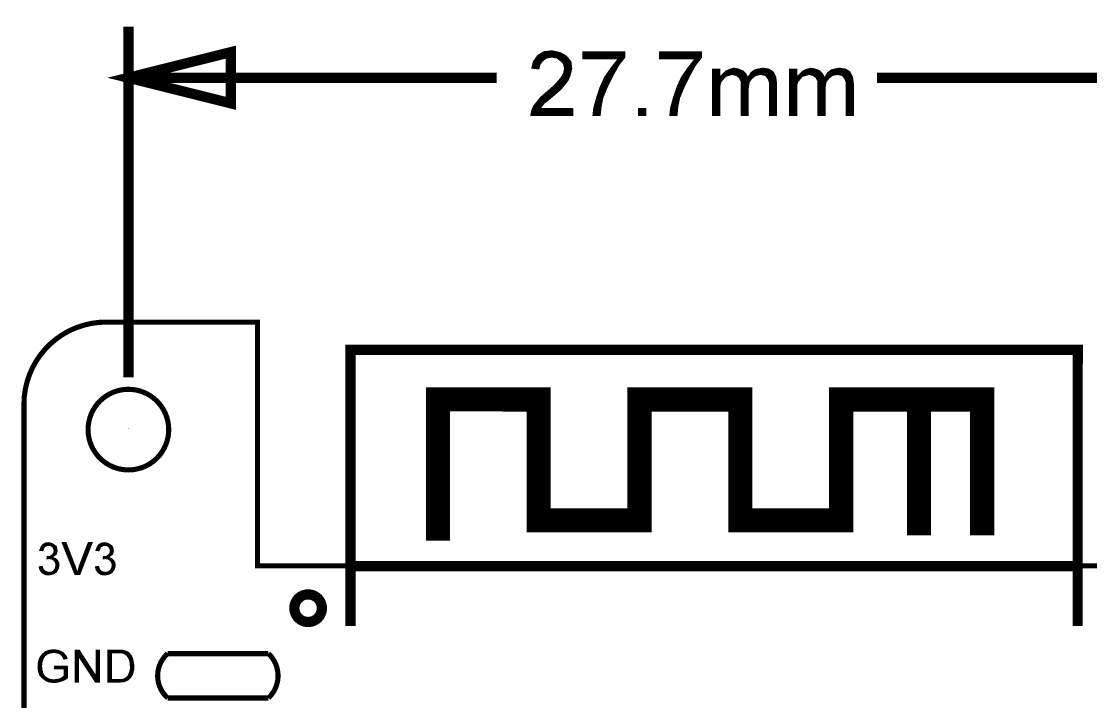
# Model space of a CAD drawing. Extents: x 1.22 to 3.09, y 1.23 to 6.
# Drawn here: x 1.356 to 2.4, y 5.336 to 6 of the extents above; entities that cross this region are included whole.
import ezdxf

# ---------------------------------------------------------------- set-up
doc = ezdxf.new("R2010")
doc.units = 0
doc.layers.add('SST001126_PHO', color=11, linetype='CONTINUOUS')

msp = doc.modelspace()

# ---------------------------------------------------------------- linework, layer by layer
at = {"layer": 'SST001126_PHO'}
for points, const_width in [([(1.46063, 5.65236), (1.46063, 5.99488)], 0.01), ([(1.46063, 5.94488), (1.56063, 5.96988), (1.56063, 5.91988), (1.46063, 5.94488)], 0.01), ([(1.87579, 5.92741), (1.8829, 5.93363), (1.88733, 5.93894), (1.88996, 5.94245), (1.89171, 5.94682), (1.89347, 5.95384), (1.8926, 5.96075), (1.88829, 5.96592), (1.88218, 5.96941), (1.8743, 5.97116), (1.86645, 5.97029), (1.86039, 5.96682), (1.85604, 5.96074), (1.85442, 5.95424), (1.86143, 5.95347), (1.86223, 5.95748), (1.86232, 5.95768), (1.865, 5.96125), (1.8651, 5.96135), (1.86867, 5.96403), (1.86889, 5.96413), (1.87425, 5.96502), (1.87443, 5.96502), (1.87889, 5.96412), (1.8791, 5.96403), (1.88267, 5.96135), (1.88272, 5.96131), (1.8854, 5.95863), (1.88554, 5.95837), (1.88643, 5.95391), (1.88644, 5.95381), (1.88643, 5.95371), (1.88554, 5.94925), (1.88547, 5.94909), (1.8828, 5.94462), (1.88275, 5.94456), (1.87739, 5.93831), (1.87734, 5.93826), (1.86931, 5.93112), (1.8693, 5.93111), (1.86308, 5.92578), (1.85602, 5.91695), (1.85428, 5.9126), (1.85349, 5.90788), (1.89437, 5.90788), (1.89437, 5.91492)], 0.001), ([(1.857, 5.95396), (1.857, 5.96208)], 0.001), ([(1.858, 5.95385), (1.858, 5.96348)], 0.001), ([(1.859, 5.95374), (1.859, 5.96488)], 0.001), ([(1.86, 5.95362), (1.86, 5.96628)], 0.001), ([(1.861, 5.95351), (1.861, 5.96717)], 0.001), ([(1.862, 5.95631), (1.862, 5.96774)], 0.001), ([(1.863, 5.95858), (1.863, 5.96832)], 0.001), ([(1.864, 5.95992), (1.864, 5.96889)], 0.001), ([(1.865, 5.96125), (1.865, 5.96946)], 0.001), ([(1.866, 5.96203), (1.866, 5.97003)], 0.001), ([(1.867, 5.96278), (1.867, 5.97035)], 0.001), ([(1.868, 5.96353), (1.868, 5.97046)], 0.001), ([(1.869, 5.96414), (1.869, 5.97057)], 0.001), ([(1.87, 5.96431), (1.87, 5.97068)], 0.001), ([(1.871, 5.96448), (1.871, 5.97079)], 0.001), ([(1.872, 5.96464), (1.872, 5.97091)], 0.001), ([(1.873, 5.96481), (1.873, 5.97102)], 0.001), ([(1.874, 5.96498), (1.874, 5.97113)], 0.001), ([(1.875, 5.9649), (1.875, 5.97101)], 0.001), ([(1.876, 5.9647), (1.876, 5.97078)], 0.001), ([(1.877, 5.9645), (1.877, 5.97056)], 0.001), ([(1.878, 5.9643), (1.878, 5.97034)], 0.001), ([(1.879, 5.96409), (1.879, 5.97012)], 0.001), ([(1.88, 5.96335), (1.88, 5.9699)], 0.001), ([(1.881, 5.9626), (1.881, 5.96967)], 0.001), ([(1.882, 5.96185), (1.882, 5.96945)], 0.001), ([(1.883, 5.96103), (1.883, 5.96894)], 0.001), ([(1.884, 5.96003), (1.884, 5.96837)], 0.001), ([(1.885, 5.95903), (1.885, 5.9678)], 0.001), ([(1.886, 5.95605), (1.886, 5.96723)], 0.001), ([(1.887, 5.93854), (1.887, 5.96666)], 0.001), ([(1.888, 5.93983), (1.888, 5.96609)], 0.001), ([(1.889, 5.94117), (1.889, 5.96507)], 0.001), ([(1.89, 5.94254), (1.89, 5.96387)], 0.001), ([(1.891, 5.94504), (1.891, 5.96267)], 0.001), ([(1.892, 5.94798), (1.892, 5.96147)], 0.001), ([(1.94526, 5.97027), (1.9043, 5.97027), (1.9043, 5.96324), (1.93772, 5.96324), (1.93822, 5.96274), (1.93812, 5.96243), (1.93188, 5.95441), (1.92566, 5.94553), (1.92123, 5.93577), (1.91767, 5.92509), (1.915, 5.91532), (1.91418, 5.90788), (1.9212, 5.90788), (1.92205, 5.91636), (1.92205, 5.91641), (1.92384, 5.92534), (1.92387, 5.92543), (1.92833, 5.93615), (1.92835, 5.93618), (1.93371, 5.94689), (1.93371, 5.94691), (1.93907, 5.95673), (1.93911, 5.9568), (1.94526, 5.9647), (1.94526, 5.97027)], 0.001), ([(1.905, 5.96324), (1.905, 5.97027)], 0.001), ([(1.906, 5.96324), (1.906, 5.97027)], 0.001), ([(1.907, 5.96324), (1.907, 5.97027)], 0.001), ([(1.908, 5.96324), (1.908, 5.97027)], 0.001), ([(1.909, 5.96324), (1.909, 5.97027)], 0.001), ([(1.91, 5.96324), (1.91, 5.97027)], 0.001), ([(1.911, 5.96324), (1.911, 5.97027)], 0.001), ([(1.912, 5.96324), (1.912, 5.97027)], 0.001), ([(1.913, 5.96324), (1.913, 5.97027)], 0.001), ([(1.914, 5.96324), (1.914, 5.97027)], 0.001), ([(1.915, 5.96324), (1.915, 5.97027)], 0.001), ([(1.916, 5.96324), (1.916, 5.97027)], 0.001), ([(1.917, 5.96324), (1.917, 5.97027)], 0.001), ([(1.918, 5.96324), (1.918, 5.97027)], 0.001), ([(1.919, 5.96324), (1.919, 5.97027)], 0.001), ([(1.92, 5.96324), (1.92, 5.97027)], 0.001), ([(1.921, 5.96324), (1.921, 5.97027)], 0.001), ([(1.922, 5.96324), (1.922, 5.97027)], 0.001), ([(1.923, 5.96324), (1.923, 5.97027)], 0.001), ([(1.924, 5.96324), (1.924, 5.97027)], 0.001), ([(1.925, 5.96324), (1.925, 5.97027)], 0.001), ([(1.926, 5.96324), (1.926, 5.97027)], 0.001), ([(1.927, 5.96324), (1.927, 5.97027)], 0.001), ([(1.928, 5.96324), (1.928, 5.97027)], 0.001), ([(1.929, 5.96324), (1.929, 5.97027)], 0.001), ([(1.93, 5.96324), (1.93, 5.97027)], 0.001), ([(1.931, 5.96324), (1.931, 5.97027)], 0.001), ([(1.932, 5.96324), (1.932, 5.97027)], 0.001), ([(1.933, 5.96324), (1.933, 5.97027)], 0.001), ([(1.934, 5.96324), (1.934, 5.97027)], 0.001), ([(1.935, 5.96324), (1.935, 5.97027)], 0.001), ([(1.936, 5.96324), (1.936, 5.97027)], 0.001), ([(1.937, 5.96324), (1.937, 5.97027)], 0.001), ([(1.938, 5.96316), (1.938, 5.97027)], 0.001), ([(1.938, 5.95477), (1.938, 5.96228)], 0.001), ([(1.939, 5.9566), (1.939, 5.97027)], 0.001), ([(1.94, 5.95793), (1.94, 5.97027)], 0.001), ([(1.941, 5.95922), (1.941, 5.97027)], 0.001), ([(1.942, 5.96051), (1.942, 5.97027)], 0.001), ([(1.943, 5.96179), (1.943, 5.97027)], 0.001), ([(1.944, 5.96308), (1.944, 5.97027)], 0.001), ([(1.945, 5.96436), (1.945, 5.97027)], 0.001), ([(2.02026, 5.97027), (1.9793, 5.97027), (1.9793, 5.96324), (2.01272, 5.96324), (2.01322, 5.96274), (2.01312, 5.96243), (2.00688, 5.95441), (2.00066, 5.94553), (1.99623, 5.93577), (1.99267, 5.92509), (1.99, 5.91532), (1.98918, 5.90788), (1.9962, 5.90788), (1.99705, 5.91636), (1.99705, 5.91641), (1.99884, 5.92534), (1.99887, 5.92543), (2.00333, 5.93615), (2.00335, 5.93618), (2.00871, 5.94689), (2.00871, 5.94691), (2.01407, 5.95673), (2.01411, 5.9568), (2.02026, 5.9647), (2.02026, 5.97027)], 0.001), ([(1.98, 5.96324), (1.98, 5.97027)], 0.001), ([(1.981, 5.96324), (1.981, 5.97027)], 0.001), ([(1.982, 5.96324), (1.982, 5.97027)], 0.001), ([(1.983, 5.96324), (1.983, 5.97027)], 0.001), ([(1.984, 5.96324), (1.984, 5.97027)], 0.001), ([(1.985, 5.96324), (1.985, 5.97027)], 0.001), ([(1.986, 5.96324), (1.986, 5.97027)], 0.001), ([(1.987, 5.96324), (1.987, 5.97027)], 0.001), ([(1.988, 5.96324), (1.988, 5.97027)], 0.001), ([(1.989, 5.96324), (1.989, 5.97027)], 0.001), ([(1.99, 5.96324), (1.99, 5.97027)], 0.001), ([(1.991, 5.96324), (1.991, 5.97027)], 0.001), ([(1.992, 5.96324), (1.992, 5.97027)], 0.001), ([(1.993, 5.96324), (1.993, 5.97027)], 0.001), ([(1.994, 5.96324), (1.994, 5.97027)], 0.001), ([(1.995, 5.96324), (1.995, 5.97027)], 0.001), ([(1.996, 5.96324), (1.996, 5.97027)], 0.001), ([(1.997, 5.96324), (1.997, 5.97027)], 0.001), ([(1.998, 5.96324), (1.998, 5.97027)], 0.001), ([(1.999, 5.96324), (1.999, 5.97027)], 0.001), ([(2, 5.96324), (2, 5.97027)], 0.001), ([(2.001, 5.96324), (2.001, 5.97027)], 0.001), ([(2.002, 5.96324), (2.002, 5.97027)], 0.001), ([(2.003, 5.96324), (2.003, 5.97027)], 0.001), ([(2.004, 5.96324), (2.004, 5.97027)], 0.001), ([(2.005, 5.96324), (2.005, 5.97027)], 0.001), ([(2.006, 5.96324), (2.006, 5.97027)], 0.001), ([(2.007, 5.96324), (2.007, 5.97027)], 0.001), ([(2.008, 5.96324), (2.008, 5.97027)], 0.001), ([(2.009, 5.96324), (2.009, 5.97027)], 0.001), ([(2.01, 5.96324), (2.01, 5.97027)], 0.001), ([(2.011, 5.96324), (2.011, 5.97027)], 0.001), ([(2.012, 5.96324), (2.012, 5.97027)], 0.001), ([(2.013, 5.96316), (2.013, 5.97027)], 0.001), ([(2.013, 5.95477), (2.013, 5.96228)], 0.001), ([(2.014, 5.9566), (2.014, 5.97027)], 0.001), ([(2.015, 5.95793), (2.015, 5.97027)], 0.001), ([(2.016, 5.95922), (2.016, 5.97027)], 0.001), ([(2.017, 5.96051), (2.017, 5.97027)], 0.001), ([(2.018, 5.96179), (2.018, 5.97027)], 0.001), ([(2.019, 5.96308), (2.019, 5.97027)], 0.001), ([(2.02, 5.96436), (2.02, 5.97027)], 0.001), ([(1.855, 5.95418), (1.855, 5.95657)], 0.001), ([(1.856, 5.95407), (1.856, 5.96057)], 0.001), ([(1.886, 5.93734), (1.886, 5.95157)], 0.001), ([(1.893, 5.95198), (1.893, 5.95757)], 0.001), ([(1.93, 5.93948), (1.93, 5.95173)], 0.001), ([(1.931, 5.94148), (1.931, 5.95315)], 0.001), ([(1.932, 5.94348), (1.932, 5.95457)], 0.001), ([(1.933, 5.94548), (1.933, 5.95585)], 0.001), ([(1.934, 5.94743), (1.934, 5.95714)], 0.001), ([(1.935, 5.94927), (1.935, 5.95842)], 0.001), ([(1.936, 5.9511), (1.936, 5.95971)], 0.001), ([(1.937, 5.95293), (1.937, 5.96099)], 0.001), ([(2.005, 5.93948), (2.005, 5.95173)], 0.001), ([(2.006, 5.94148), (2.006, 5.95315)], 0.001), ([(2.007, 5.94348), (2.007, 5.95457)], 0.001), ([(2.008, 5.94548), (2.008, 5.95585)], 0.001), ([(2.009, 5.94743), (2.009, 5.95714)], 0.001), ([(2.01, 5.94927), (2.01, 5.95842)], 0.001), ([(2.011, 5.9511), (2.011, 5.95971)], 0.001), ([(2.012, 5.95293), (2.012, 5.96099)], 0.001), ([(2.09347, 5.93949), (2.0926, 5.94562), (2.09002, 5.95078), (2.08577, 5.95333), (2.0797, 5.9542), (2.07533, 5.95332), (2.07187, 5.95246), (2.06846, 5.9499), (2.06583, 5.94552), (2.06496, 5.94555), (2.06321, 5.94905), (2.06066, 5.9516), (2.05633, 5.95333), (2.05202, 5.95419), (2.04859, 5.95333), (2.04425, 5.9516), (2.03897, 5.94631), (2.03812, 5.94667), (2.03812, 5.95331), (2.03108, 5.95331), (2.03108, 5.90788), (2.03812, 5.90788), (2.03812, 5.93685), (2.03813, 5.93697), (2.03902, 5.94054), (2.03913, 5.94074), (2.04359, 5.94609), (2.04384, 5.94626), (2.05009, 5.94804), (2.05034, 5.94805), (2.05392, 5.94715), (2.05407, 5.94708), (2.05675, 5.9453), (2.05692, 5.94511), (2.05871, 5.94153), (2.05876, 5.94131), (2.05876, 5.90788), (2.0658, 5.90788), (2.0658, 5.93417), (2.0658, 5.93424), (2.06669, 5.94049), (2.06679, 5.94072), (2.06947, 5.94429), (2.06957, 5.94439), (2.07314, 5.94707), (2.07334, 5.94716), (2.0778, 5.94805), (2.078, 5.94805), (2.08246, 5.94716), (2.08277, 5.94697), (2.08545, 5.9434), (2.08552, 5.94325), (2.08641, 5.94058), (2.08644, 5.94042), (2.08644, 5.90788), (2.09347, 5.90788), (2.09347, 5.93949)], 0.001), ([(2.032, 5.90788), (2.032, 5.95331)], 0.001), ([(2.033, 5.90788), (2.033, 5.95331)], 0.001), ([(2.034, 5.90788), (2.034, 5.95331)], 0.001), ([(2.035, 5.90788), (2.035, 5.95331)], 0.001), ([(2.036, 5.90788), (2.036, 5.95331)], 0.001), ([(2.037, 5.90788), (2.037, 5.95331)], 0.001), ([(2.038, 5.90788), (2.038, 5.95331)], 0.001), ([(2.044, 5.9463), (2.044, 5.95134)], 0.001), ([(2.045, 5.94659), (2.045, 5.9519)], 0.001), ([(2.046, 5.94687), (2.046, 5.9523)], 0.001), ([(2.047, 5.94716), (2.047, 5.9527)], 0.001), ([(2.048, 5.94745), (2.048, 5.9531)], 0.001), ([(2.049, 5.94773), (2.049, 5.95344)], 0.001), ([(2.05, 5.94802), (2.05, 5.95369)], 0.001), ([(2.051, 5.94788), (2.051, 5.95394)], 0.001), ([(2.052, 5.94763), (2.052, 5.95419)], 0.001), ([(2.053, 5.94738), (2.053, 5.954)], 0.001), ([(2.054, 5.94712), (2.054, 5.9538)], 0.001), ([(2.055, 5.94647), (2.055, 5.9536)], 0.001), ([(2.056, 5.9458), (2.056, 5.9534)], 0.001), ([(2.057, 5.94495), (2.057, 5.95306)], 0.001), ([(2.058, 5.94295), (2.058, 5.95266)], 0.001), ([(2.059, 5.90788), (2.059, 5.95226)], 0.001), ([(2.06, 5.90788), (2.06, 5.95186)], 0.001), ([(2.061, 5.90788), (2.061, 5.95126)], 0.001), ([(2.07, 5.94471), (2.07, 5.95105)], 0.001), ([(2.071, 5.94546), (2.071, 5.9518)], 0.001), ([(2.072, 5.94621), (2.072, 5.95249)], 0.001), ([(2.073, 5.94696), (2.073, 5.95274)], 0.001), ([(2.074, 5.94729), (2.074, 5.95299)], 0.001), ([(2.075, 5.94749), (2.075, 5.95324)], 0.001), ([(2.076, 5.94769), (2.076, 5.95346)], 0.001), ([(2.077, 5.94789), (2.077, 5.95366)], 0.001), ([(2.078, 5.94805), (2.078, 5.95386)], 0.001), ([(2.079, 5.94785), (2.079, 5.95406)], 0.001), ([(2.08, 5.94765), (2.08, 5.95415)], 0.001), ([(2.081, 5.94745), (2.081, 5.95401)], 0.001), ([(2.082, 5.94725), (2.082, 5.95387)], 0.001), ([(2.083, 5.94666), (2.083, 5.95373)], 0.001), ([(2.084, 5.94532), (2.084, 5.95358)], 0.001), ([(2.085, 5.94399), (2.085, 5.95344)], 0.001), ([(2.086, 5.94181), (2.086, 5.95319)], 0.001), ([(2.087, 5.90788), (2.087, 5.95259)], 0.001), ([(2.088, 5.90788), (2.088, 5.95199)], 0.001), ([(2.089, 5.90788), (2.089, 5.95139)], 0.001), ([(2.16847, 5.93949), (2.1676, 5.94562), (2.16502, 5.95078), (2.16077, 5.95333), (2.1547, 5.9542), (2.15033, 5.95332), (2.14687, 5.95246), (2.14346, 5.9499), (2.14083, 5.94552), (2.13996, 5.94555), (2.13821, 5.94905), (2.13566, 5.9516), (2.13133, 5.95333), (2.12702, 5.95419), (2.12359, 5.95333), (2.11925, 5.9516), (2.11397, 5.94631), (2.11312, 5.94667), (2.11312, 5.95331), (2.10608, 5.95331), (2.10608, 5.90788), (2.11312, 5.90788), (2.11312, 5.93685), (2.11313, 5.93697), (2.11402, 5.94054), (2.11413, 5.94074), (2.11859, 5.94609), (2.11884, 5.94626), (2.12509, 5.94804), (2.12534, 5.94805), (2.12892, 5.94715), (2.12907, 5.94708), (2.13175, 5.9453), (2.13192, 5.94511), (2.13371, 5.94153), (2.13376, 5.94131), (2.13376, 5.90788), (2.1408, 5.90788), (2.1408, 5.93417), (2.1408, 5.93424), (2.14169, 5.94049), (2.14179, 5.94072), (2.14447, 5.94429), (2.14457, 5.94439), (2.14814, 5.94707), (2.14834, 5.94716), (2.1528, 5.94805), (2.153, 5.94805), (2.15746, 5.94716), (2.15777, 5.94697), (2.16045, 5.9434), (2.16052, 5.94325), (2.16141, 5.94058), (2.16144, 5.94042), (2.16144, 5.90788), (2.16847, 5.90788), (2.16847, 5.93949)], 0.001), ([(2.107, 5.90788), (2.107, 5.95331)], 0.001), ([(2.108, 5.90788), (2.108, 5.95331)], 0.001), ([(2.109, 5.90788), (2.109, 5.95331)], 0.001), ([(2.11, 5.90788), (2.11, 5.95331)], 0.001), ([(2.111, 5.90788), (2.111, 5.95331)], 0.001), ([(2.112, 5.90788), (2.112, 5.95331)], 0.001), ([(2.113, 5.90788), (2.113, 5.95331)], 0.001), ([(2.119, 5.9463), (2.119, 5.95134)], 0.001), ([(2.12, 5.94659), (2.12, 5.9519)], 0.001), ([(2.121, 5.94687), (2.121, 5.9523)], 0.001), ([(2.122, 5.94716), (2.122, 5.9527)], 0.001), ([(2.123, 5.94745), (2.123, 5.9531)], 0.001), ([(2.124, 5.94773), (2.124, 5.95344)], 0.001), ([(2.125, 5.94802), (2.125, 5.95369)], 0.001), ([(2.126, 5.94788), (2.126, 5.95394)], 0.001), ([(2.127, 5.94763), (2.127, 5.95419)], 0.001), ([(2.128, 5.94738), (2.128, 5.954)], 0.001), ([(2.129, 5.94712), (2.129, 5.9538)], 0.001), ([(2.13, 5.94647), (2.13, 5.9536)], 0.001), ([(2.131, 5.9458), (2.131, 5.9534)], 0.001), ([(2.132, 5.94495), (2.132, 5.95306)], 0.001), ([(2.133, 5.94295), (2.133, 5.95266)], 0.001), ([(2.134, 5.90788), (2.134, 5.95226)], 0.001), ([(2.135, 5.90788), (2.135, 5.95186)], 0.001), ([(2.136, 5.90788), (2.136, 5.95126)], 0.001), ([(2.145, 5.94471), (2.145, 5.95105)], 0.001), ([(2.146, 5.94546), (2.146, 5.9518)], 0.001), ([(2.147, 5.94621), (2.147, 5.95249)], 0.001), ([(2.148, 5.94696), (2.148, 5.95274)], 0.001), ([(2.149, 5.94729), (2.149, 5.95299)], 0.001), ([(2.15, 5.94749), (2.15, 5.95324)], 0.001), ([(2.151, 5.94769), (2.151, 5.95346)], 0.001), ([(2.152, 5.94789), (2.152, 5.95366)], 0.001), ([(2.153, 5.94805), (2.153, 5.95386)], 0.001), ([(2.154, 5.94785), (2.154, 5.95406)], 0.001), ([(2.155, 5.94765), (2.155, 5.95415)], 0.001), ([(2.156, 5.94745), (2.156, 5.95401)], 0.001), ([(2.157, 5.94725), (2.157, 5.95387)], 0.001), ([(2.158, 5.94666), (2.158, 5.95373)], 0.001), ([(2.159, 5.94532), (2.159, 5.95358)], 0.001), ([(2.16, 5.94399), (2.16, 5.95344)], 0.001), ([(2.161, 5.94181), (2.161, 5.95319)], 0.001), ([(2.162, 5.90788), (2.162, 5.95259)], 0.001), ([(2.163, 5.90788), (2.163, 5.95199)], 0.001), ([(2.164, 5.90788), (2.164, 5.95139)], 0.001), ([(1.46063, 5.94488), (1.82022, 5.94488)], 0.01), ([(1.88, 5.93109), (1.88, 5.94135)], 0.001), ([(1.881, 5.93196), (1.881, 5.94252)], 0.001), ([(1.882, 5.93284), (1.882, 5.94369)], 0.001), ([(1.883, 5.93374), (1.883, 5.94497)], 0.001), ([(1.884, 5.93494), (1.884, 5.94663)], 0.001), ([(1.885, 5.93614), (1.885, 5.9483)], 0.001), ([(1.924, 5.92575), (1.924, 5.94187)], 0.001), ([(1.925, 5.92815), (1.925, 5.94407)], 0.001), ([(1.926, 5.93055), (1.926, 5.94601)], 0.001), ([(1.927, 5.93295), (1.927, 5.94744)], 0.001), ([(1.928, 5.93535), (1.928, 5.94887)], 0.001), ([(1.929, 5.93748), (1.929, 5.9503)], 0.001), ([(1.999, 5.92575), (1.999, 5.94187)], 0.001), ([(2, 5.92815), (2, 5.94407)], 0.001), ([(2.001, 5.93055), (2.001, 5.94601)], 0.001), ([(2.002, 5.93295), (2.002, 5.94744)], 0.001), ([(2.003, 5.93535), (2.003, 5.94887)], 0.001), ([(2.004, 5.93748), (2.004, 5.9503)], 0.001), ([(2.039, 5.94044), (2.039, 5.94634)], 0.001), ([(2.04, 5.94179), (2.04, 5.94734)], 0.001), ([(2.041, 5.94299), (2.041, 5.94834)], 0.001), ([(2.042, 5.94419), (2.042, 5.94934)], 0.001), ([(2.043, 5.94539), (2.043, 5.95034)], 0.001), ([(2.062, 5.90788), (2.062, 5.95026)], 0.001), ([(2.063, 5.90788), (2.063, 5.94926)], 0.001), ([(2.064, 5.90788), (2.064, 5.94746)], 0.001), ([(2.065, 5.90788), (2.065, 5.94548)], 0.001), ([(2.066, 5.93564), (2.066, 5.9458)], 0.001), ([(2.067, 5.941), (2.067, 5.94747)], 0.001), ([(2.068, 5.94233), (2.068, 5.94913)], 0.001), ([(2.069, 5.94367), (2.069, 5.9503)], 0.001), ([(2.09, 5.90788), (2.09, 5.95079)], 0.001), ([(2.091, 5.90788), (2.091, 5.94882)], 0.001), ([(2.092, 5.90788), (2.092, 5.94682)], 0.001), ([(2.093, 5.90788), (2.093, 5.94281)], 0.001), ([(2.114, 5.94044), (2.114, 5.94634)], 0.001), ([(2.115, 5.94179), (2.115, 5.94734)], 0.001), ([(2.116, 5.94299), (2.116, 5.94834)], 0.001), ([(2.117, 5.94419), (2.117, 5.94934)], 0.001), ([(2.118, 5.94539), (2.118, 5.95034)], 0.001), ([(2.137, 5.90788), (2.137, 5.95026)], 0.001), ([(2.138, 5.90788), (2.138, 5.94926)], 0.001), ([(2.139, 5.90788), (2.139, 5.94746)], 0.001), ([(2.14, 5.90788), (2.14, 5.94548)], 0.001), ([(2.141, 5.93564), (2.141, 5.9458)], 0.001), ([(2.142, 5.941), (2.142, 5.94747)], 0.001), ([(2.143, 5.94233), (2.143, 5.94913)], 0.001), ([(2.144, 5.94367), (2.144, 5.9503)], 0.001), ([(2.165, 5.90788), (2.165, 5.95079)], 0.001), ([(2.166, 5.90788), (2.166, 5.94882)], 0.001), ([(2.167, 5.90788), (2.167, 5.94682)], 0.001), ([(2.168, 5.90788), (2.168, 5.94281)], 0.001), ([(2.55118, 5.94488), (2.19159, 5.94488)], 0.01), ([(1.868, 5.92112), (1.868, 5.93)], 0.001), ([(1.869, 5.92187), (1.869, 5.93085)], 0.001), ([(1.87, 5.92262), (1.87, 5.93173)], 0.001), ([(1.871, 5.92341), (1.871, 5.93262)], 0.001), ([(1.872, 5.92425), (1.872, 5.93351)], 0.001), ([(1.873, 5.92508), (1.873, 5.9344)], 0.001), ([(1.874, 5.92591), (1.874, 5.93529)], 0.001), ([(1.875, 5.92675), (1.875, 5.93618)], 0.001), ([(1.876, 5.92759), (1.876, 5.93707)], 0.001), ([(1.877, 5.92846), (1.877, 5.93795)], 0.001), ([(1.878, 5.92934), (1.878, 5.93902)], 0.001), ([(1.879, 5.93021), (1.879, 5.94019)], 0.001), ([(1.92, 5.90788), (1.92, 5.93209)], 0.001), ([(1.921, 5.90788), (1.921, 5.93509)], 0.001), ([(1.922, 5.91588), (1.922, 5.93747)], 0.001), ([(1.923, 5.92113), (1.923, 5.93967)], 0.001), ([(1.995, 5.90788), (1.995, 5.93209)], 0.001), ([(1.996, 5.90788), (1.996, 5.93509)], 0.001), ([(1.997, 5.91588), (1.997, 5.93747)], 0.001), ([(1.998, 5.92113), (1.998, 5.93967)], 0.001), ([(1.859, 5.90788), (1.859, 5.92068)], 0.001), ([(1.86, 5.90788), (1.86, 5.92193)], 0.001), ([(1.861, 5.90788), (1.861, 5.92318)], 0.001), ([(1.862, 5.90788), (1.862, 5.92443)], 0.001), ([(1.863, 5.90788), (1.863, 5.92568)], 0.001), ([(1.89437, 5.91492), (1.86362, 5.91492), (1.86312, 5.91542), (1.86323, 5.91573), (1.8668, 5.92019), (1.86689, 5.92028), (1.87045, 5.92295), (1.87579, 5.92741)], 0.001), ([(1.864, 5.9167), (1.864, 5.92657)], 0.001), ([(1.865, 5.91795), (1.865, 5.92742)], 0.001), ([(1.866, 5.9192), (1.866, 5.92828)], 0.001), ([(1.867, 5.92037), (1.867, 5.92914)], 0.001), ([(1.917, 5.90788), (1.917, 5.92265)], 0.001), ([(1.918, 5.90788), (1.918, 5.92609)], 0.001), ([(1.919, 5.90788), (1.919, 5.92909)], 0.001), ([(1.992, 5.90788), (1.992, 5.92265)], 0.001), ([(1.993, 5.90788), (1.993, 5.92609)], 0.001), ([(1.994, 5.90788), (1.994, 5.92909)], 0.001), ([(1.854, 5.90788), (1.854, 5.91093)], 0.001), ([(1.855, 5.90788), (1.855, 5.9144)], 0.001), ([(1.856, 5.90788), (1.856, 5.9169)], 0.001), ([(1.857, 5.90788), (1.857, 5.91818)], 0.001), ([(1.858, 5.90788), (1.858, 5.91943)], 0.001), ([(1.864, 5.90788), (1.864, 5.91492)], 0.001), ([(1.865, 5.90788), (1.865, 5.91492)], 0.001), ([(1.866, 5.90788), (1.866, 5.91492)], 0.001), ([(1.867, 5.90788), (1.867, 5.91492)], 0.001), ([(1.868, 5.90788), (1.868, 5.91492)], 0.001), ([(1.869, 5.90788), (1.869, 5.91492)], 0.001), ([(1.87, 5.90788), (1.87, 5.91492)], 0.001), ([(1.871, 5.90788), (1.871, 5.91492)], 0.001), ([(1.872, 5.90788), (1.872, 5.91492)], 0.001), ([(1.873, 5.90788), (1.873, 5.91492)], 0.001), ([(1.874, 5.90788), (1.874, 5.91492)], 0.001), ([(1.875, 5.90788), (1.875, 5.91492)], 0.001), ([(1.876, 5.90788), (1.876, 5.91492)], 0.001), ([(1.877, 5.90788), (1.877, 5.91492)], 0.001), ([(1.878, 5.90788), (1.878, 5.91492)], 0.001), ([(1.879, 5.90788), (1.879, 5.91492)], 0.001), ([(1.88, 5.90788), (1.88, 5.91492)], 0.001), ([(1.881, 5.90788), (1.881, 5.91492)], 0.001), ([(1.882, 5.90788), (1.882, 5.91492)], 0.001), ([(1.883, 5.90788), (1.883, 5.91492)], 0.001), ([(1.884, 5.90788), (1.884, 5.91492)], 0.001), ([(1.885, 5.90788), (1.885, 5.91492)], 0.001), ([(1.886, 5.90788), (1.886, 5.91492)], 0.001), ([(1.887, 5.90788), (1.887, 5.91492)], 0.001), ([(1.888, 5.90788), (1.888, 5.91492)], 0.001), ([(1.889, 5.90788), (1.889, 5.91492)], 0.001), ([(1.89, 5.90788), (1.89, 5.91492)], 0.001), ([(1.891, 5.90788), (1.891, 5.91492)], 0.001), ([(1.892, 5.90788), (1.892, 5.91492)], 0.001), ([(1.893, 5.90788), (1.893, 5.91492)], 0.001), ([(1.894, 5.90788), (1.894, 5.91492)], 0.001), ([(1.915, 5.90788), (1.915, 5.91531)], 0.001), ([(1.916, 5.90788), (1.916, 5.91898)], 0.001), ([(1.9658, 5.91492), (1.95876, 5.91492), (1.95876, 5.90788), (1.9658, 5.90788), (1.9658, 5.91492)], 0.001), ([(1.959, 5.90788), (1.959, 5.91492)], 0.001), ([(1.96, 5.90788), (1.96, 5.91492)], 0.001), ([(1.961, 5.90788), (1.961, 5.91492)], 0.001), ([(1.962, 5.90788), (1.962, 5.91492)], 0.001), ([(1.963, 5.90788), (1.963, 5.91492)], 0.001), ([(1.964, 5.90788), (1.964, 5.91492)], 0.001), ([(1.965, 5.90788), (1.965, 5.91492)], 0.001), ([(1.99, 5.90788), (1.99, 5.91531)], 0.001), ([(1.991, 5.90788), (1.991, 5.91898)], 0.001), ([(1.43877, 5.70633), (1.58654, 5.70633), (1.58654, 5.46833), (2.44454, 5.46833), (2.44454, 5.70633)], 0.005), ([(1.67751, 5.40965), (1.67751, 5.66095), (1.67751, 5.67929), (2.38763, 5.67929), (2.38751, 5.66094), (2.38751, 5.40965)], 0.01), ([(1.76281, 5.49305), (1.76281, 5.63085), (1.8612, 5.63082), (1.8612, 5.51272), (1.9597, 5.51272), (1.9597, 5.63082), (2.0581, 5.63082), (2.0581, 5.51272), (2.15651, 5.51272), (2.15651, 5.63082), (2.2943, 5.63082), (2.2943, 5.49827)], 0.02362), ([(2.23251, 5.63082), (2.23251, 5.49827)], 0.02362), ([(1.35854, 1.43433), (1.35854, 5.6261)], 0.005), ([(1.46063, 5.60236), (1.46066, 5.60236)], 0.001), ([(1.3928, 5.46873), (1.39238, 5.47166), (1.39113, 5.47375), (1.38947, 5.47541), (1.3869, 5.47627), (1.38656, 5.47674), (1.38676, 5.47714), (1.39019, 5.47971), (1.39101, 5.483), (1.39018, 5.48717), (1.38681, 5.48969), (1.38469, 5.49055), (1.38258, 5.49097), (1.3792, 5.49055), (1.37671, 5.48888), (1.37501, 5.48633), (1.37392, 5.48342), (1.37692, 5.48308), (1.37767, 5.48496), (1.37769, 5.485), (1.37858, 5.48679), (1.3788, 5.48701), (1.38059, 5.4879), (1.38069, 5.48794), (1.38248, 5.48839), (1.38269, 5.48839), (1.38493, 5.48795), (1.38511, 5.48787), (1.38645, 5.48698), (1.38662, 5.48679), (1.38751, 5.485), (1.38755, 5.4849), (1.38799, 5.48311), (1.38801, 5.48299), (1.388, 5.48289), (1.38755, 5.48066), (1.38741, 5.48041), (1.38608, 5.47907), (1.38602, 5.47902), (1.38424, 5.47768), (1.38394, 5.47758), (1.38125, 5.47758), (1.38094, 5.47511), (1.38296, 5.47545), (1.38313, 5.47545), (1.3858, 5.475), (1.38602, 5.47491), (1.38781, 5.47357), (1.38791, 5.47347), (1.38925, 5.47168), (1.38934, 5.47147), (1.38979, 5.46879), (1.38979, 5.46871), (1.38978, 5.46861), (1.38934, 5.46638), (1.38928, 5.46622), (1.38794, 5.46398), (1.38781, 5.46384), (1.38602, 5.4625), (1.3858, 5.46241), (1.38313, 5.46196), (1.38295, 5.46197), (1.38071, 5.46241), (1.38059, 5.46245), (1.3788, 5.46335), (1.37863, 5.46349)], 0.001), ([(1.374, 5.48341), (1.374, 5.48364)], 0.001), ([(1.375, 5.4833), (1.375, 5.48631)], 0.001), ([(1.376, 5.48319), (1.376, 5.48782)], 0.001), ([(1.377, 5.48329), (1.377, 5.48908)], 0.001), ([(1.378, 5.48563), (1.378, 5.48974)], 0.001), ([(1.379, 5.48711), (1.379, 5.49041)], 0.001), ([(1.38, 5.48761), (1.38, 5.49065)], 0.001), ([(1.381, 5.48802), (1.381, 5.49077)], 0.001), ([(1.382, 5.48827), (1.382, 5.4909)], 0.001), ([(1.383, 5.48833), (1.383, 5.49088)], 0.001), ([(1.384, 5.48813), (1.384, 5.49068)], 0.001), ([(1.385, 5.48793), (1.385, 5.49042)], 0.001), ([(1.386, 5.48728), (1.386, 5.49002)], 0.001), ([(1.387, 5.48602), (1.387, 5.48956)], 0.001), ([(1.388, 5.48308), (1.388, 5.48881)], 0.001), ([(1.388, 5.47807), (1.388, 5.4829)], 0.001), ([(1.389, 5.47882), (1.389, 5.48806)], 0.001), ([(1.39, 5.47957), (1.39, 5.48731)], 0.001), ([(1.391, 5.48295), (1.391, 5.48307)], 0.001), ([(1.42517, 5.49097), (1.42133, 5.49097), (1.41254, 5.46811), (1.41121, 5.46278), (1.41025, 5.46274), (1.40847, 5.46809), (1.39966, 5.49097), (1.39584, 5.49097), (1.40838, 5.45983), (1.41306, 5.45983), (1.42517, 5.49097)], 0.001), ([(1.396, 5.49057), (1.396, 5.49097)], 0.001), ([(1.397, 5.48809), (1.397, 5.49097)], 0.001), ([(1.398, 5.4856), (1.398, 5.49097)], 0.001), ([(1.399, 5.48312), (1.399, 5.49097)], 0.001), ([(1.4, 5.48064), (1.4, 5.4901)], 0.001), ([(1.401, 5.47816), (1.401, 5.4875)], 0.001), ([(1.402, 5.47567), (1.402, 5.4849)], 0.001), ([(1.403, 5.47319), (1.403, 5.4823)], 0.001), ([(1.418, 5.47254), (1.418, 5.48231)], 0.001), ([(1.419, 5.47511), (1.419, 5.48491)], 0.001), ([(1.42, 5.47768), (1.42, 5.48751)], 0.001), ([(1.421, 5.48025), (1.421, 5.49011)], 0.001), ([(1.422, 5.48282), (1.422, 5.49097)], 0.001), ([(1.423, 5.48539), (1.423, 5.49097)], 0.001), ([(1.424, 5.48797), (1.424, 5.49097)], 0.001), ([(1.425, 5.49054), (1.425, 5.49097)], 0.001), ([(1.44771, 5.46873), (1.44729, 5.47166), (1.44604, 5.47375), (1.44438, 5.47541), (1.44181, 5.47627), (1.44147, 5.47674), (1.44167, 5.47714), (1.4451, 5.47971), (1.44592, 5.483), (1.44509, 5.48717), (1.44172, 5.48969), (1.4396, 5.49055), (1.43749, 5.49097), (1.43412, 5.49055), (1.43162, 5.48888), (1.42992, 5.48633), (1.42883, 5.48342), (1.43183, 5.48308), (1.43258, 5.48496), (1.4326, 5.485), (1.43349, 5.48679), (1.43371, 5.48701), (1.4355, 5.4879), (1.4356, 5.48794), (1.43739, 5.48839), (1.43761, 5.48839), (1.43984, 5.48795), (1.44002, 5.48787), (1.44136, 5.48698), (1.44153, 5.48679), (1.44242, 5.485), (1.44246, 5.4849), (1.4429, 5.48311), (1.44292, 5.48299), (1.44291, 5.48289), (1.44246, 5.48066), (1.44233, 5.48041), (1.44099, 5.47907), (1.44093, 5.47902), (1.43915, 5.47768), (1.43885, 5.47758), (1.43616, 5.47758), (1.43585, 5.47511), (1.43787, 5.47545), (1.43804, 5.47545), (1.44071, 5.475), (1.44093, 5.47491), (1.44272, 5.47357), (1.44282, 5.47347), (1.44416, 5.47168), (1.44425, 5.47147), (1.4447, 5.46879), (1.4447, 5.46871), (1.44469, 5.46861), (1.44425, 5.46638), (1.44419, 5.46622), (1.44285, 5.46398), (1.44272, 5.46384), (1.44093, 5.4625), (1.44071, 5.46241), (1.43804, 5.46196), (1.43786, 5.46197), (1.43562, 5.46241), (1.4355, 5.46245), (1.43371, 5.46335), (1.43354, 5.46349)], 0.001), ([(1.429, 5.4834), (1.429, 5.48388)], 0.001), ([(1.43, 5.48329), (1.43, 5.48645)], 0.001), ([(1.431, 5.48318), (1.431, 5.48795)], 0.001), ([(1.432, 5.48352), (1.432, 5.48914)], 0.001), ([(1.433, 5.48581), (1.433, 5.4898)], 0.001), ([(1.434, 5.48715), (1.434, 5.49047)], 0.001), ([(1.435, 5.48765), (1.435, 5.49066)], 0.001), ([(1.436, 5.48804), (1.436, 5.49078)], 0.001), ([(1.437, 5.48829), (1.437, 5.49091)], 0.001), ([(1.438, 5.48831), (1.438, 5.49087)], 0.001), ([(1.439, 5.48811), (1.439, 5.49067)], 0.001), ([(1.44, 5.48788), (1.44, 5.49038)], 0.001), ([(1.441, 5.48722), (1.441, 5.48998)], 0.001), ([(1.442, 5.48584), (1.442, 5.48949)], 0.001), ([(1.443, 5.47814), (1.443, 5.48874)], 0.001), ([(1.444, 5.47889), (1.444, 5.48799)], 0.001), ([(1.445, 5.47964), (1.445, 5.48724)], 0.001), ([(1.381, 5.47512), (1.381, 5.47556)], 0.001), ([(1.382, 5.47529), (1.382, 5.47758)], 0.001), ([(1.383, 5.47545), (1.383, 5.47758)], 0.001), ([(1.384, 5.4753), (1.384, 5.47758)], 0.001), ([(1.385, 5.47514), (1.385, 5.47825)], 0.001), ([(1.386, 5.47492), (1.386, 5.479)], 0.001), ([(1.387, 5.47732), (1.387, 5.47999)], 0.001), ([(1.387, 5.47418), (1.387, 5.47623)], 0.001), ([(1.388, 5.47335), (1.388, 5.4759)], 0.001), ([(1.389, 5.47201), (1.389, 5.47557)], 0.001), ([(1.39, 5.46221), (1.39, 5.47488)], 0.001), ([(1.391, 5.46381), (1.391, 5.47388)], 0.001), ([(1.392, 5.46552), (1.392, 5.4723)], 0.001), ([(1.404, 5.47071), (1.404, 5.4797)], 0.001), ([(1.405, 5.46822), (1.405, 5.4771)], 0.001), ([(1.406, 5.46574), (1.406, 5.4745)], 0.001), ([(1.407, 5.46326), (1.407, 5.4719)], 0.001), ([(1.414, 5.46225), (1.414, 5.47191)], 0.001), ([(1.415, 5.46482), (1.415, 5.47451)], 0.001), ([(1.416, 5.46739), (1.416, 5.47711)], 0.001), ([(1.417, 5.46997), (1.417, 5.47971)], 0.001), ([(1.436, 5.47514), (1.436, 5.47627)], 0.001), ([(1.437, 5.4753), (1.437, 5.47758)], 0.001), ([(1.438, 5.47545), (1.438, 5.47758)], 0.001), ([(1.439, 5.47529), (1.439, 5.4776)], 0.001), ([(1.44, 5.47512), (1.44, 5.47832)], 0.001), ([(1.441, 5.47486), (1.441, 5.47908)], 0.001), ([(1.442, 5.47739), (1.442, 5.48008)], 0.001), ([(1.442, 5.47411), (1.442, 5.47621)], 0.001), ([(1.443, 5.47323), (1.443, 5.47587)], 0.001), ([(1.444, 5.47189), (1.444, 5.47554)], 0.001), ([(1.445, 5.46235), (1.445, 5.47479)], 0.001), ([(1.446, 5.46395), (1.446, 5.47379)], 0.001), ([(1.447, 5.46588), (1.447, 5.47215)], 0.001), ([(2.38751, 5.46803), (1.67751, 5.46803)], 0.01), ([(1.37863, 5.46349), (1.37729, 5.46528), (1.37721, 5.46542), (1.37645, 5.46772), (1.3734, 5.46738), (1.37413, 5.46445), (1.37624, 5.4615), (1.37919, 5.45981), (1.38258, 5.45939), (1.38688, 5.46025), (1.38983, 5.46193), (1.39195, 5.46533), (1.3928, 5.46873)], 0.001), ([(1.374, 5.46498), (1.374, 5.46745)], 0.001), ([(1.375, 5.46324), (1.375, 5.46756)], 0.001), ([(1.376, 5.46184), (1.376, 5.46767)], 0.001), ([(1.377, 5.46106), (1.377, 5.46606)], 0.001), ([(1.378, 5.46049), (1.378, 5.46433)], 0.001), ([(1.379, 5.45992), (1.379, 5.46325)], 0.001), ([(1.38, 5.45971), (1.38, 5.46275)], 0.001), ([(1.381, 5.45959), (1.381, 5.46235)], 0.001), ([(1.382, 5.45946), (1.382, 5.46215)], 0.001), ([(1.383, 5.45947), (1.383, 5.46196)], 0.001), ([(1.384, 5.45967), (1.384, 5.46211)], 0.001), ([(1.385, 5.45987), (1.385, 5.46227)], 0.001), ([(1.386, 5.46007), (1.386, 5.46249)], 0.001), ([(1.387, 5.46032), (1.387, 5.46324)], 0.001), ([(1.388, 5.46089), (1.388, 5.46409)], 0.001), ([(1.389, 5.46146), (1.389, 5.46576)], 0.001), ([(1.408, 5.46078), (1.408, 5.4693)], 0.001), ([(1.409, 5.45983), (1.409, 5.46649)], 0.001), ([(1.41, 5.45983), (1.41, 5.46349)], 0.001), ([(1.411, 5.45983), (1.411, 5.46249)], 0.001), ([(1.412, 5.45983), (1.412, 5.46595)], 0.001), ([(1.413, 5.45983), (1.413, 5.46931)], 0.001), ([(1.43354, 5.46349), (1.4322, 5.46528), (1.43212, 5.46542), (1.43136, 5.46772), (1.42831, 5.46738), (1.42904, 5.46445), (1.43115, 5.4615), (1.4341, 5.45981), (1.43749, 5.45939), (1.44179, 5.46025), (1.44474, 5.46193), (1.44686, 5.46533), (1.44771, 5.46873)], 0.001), ([(1.429, 5.46462), (1.429, 5.46746)], 0.001), ([(1.43, 5.46311), (1.43, 5.46757)], 0.001), ([(1.431, 5.46171), (1.431, 5.46768)], 0.001), ([(1.432, 5.46101), (1.432, 5.46579)], 0.001), ([(1.433, 5.46044), (1.433, 5.46421)], 0.001), ([(1.434, 5.45987), (1.434, 5.4632)], 0.001), ([(1.435, 5.4597), (1.435, 5.4627)], 0.001), ([(1.436, 5.45958), (1.436, 5.46234)], 0.001), ([(1.437, 5.45945), (1.437, 5.46214)], 0.001), ([(1.438, 5.45949), (1.438, 5.46196)], 0.001), ([(1.439, 5.45969), (1.439, 5.46212)], 0.001), ([(1.44, 5.45989), (1.44, 5.46229)], 0.001), ([(1.441, 5.46009), (1.441, 5.46255)], 0.001), ([(1.442, 5.46037), (1.442, 5.4633)], 0.001), ([(1.443, 5.46094), (1.443, 5.46424)], 0.001), ([(1.444, 5.46151), (1.444, 5.46591)], 0.001), ([(1.3939, 5.38512), (1.39131, 5.38598), (1.38784, 5.38642), (1.38349, 5.38598), (1.37962, 5.38469), (1.37661, 5.38211), (1.37401, 5.37865), (1.37271, 5.37476), (1.37228, 5.3704), (1.37271, 5.36559), (1.374, 5.36172), (1.37658, 5.35872), (1.38005, 5.35612), (1.38393, 5.35482), (1.38829, 5.35439), (1.39176, 5.35482), (1.39483, 5.3557), (1.39832, 5.35701), (1.40119, 5.35905), (1.40119, 5.37035)], 0.001), ([(1.374, 5.36174), (1.374, 5.37862)], 0.001), ([(1.375, 5.36056), (1.375, 5.37997)], 0.001), ([(1.40119, 5.37035), (1.38835, 5.37035), (1.38835, 5.36778), (1.39722, 5.36778), (1.39772, 5.36728), (1.39772, 5.36103), (1.39752, 5.36063), (1.39574, 5.35929), (1.39569, 5.35926), (1.39346, 5.35792), (1.39329, 5.35786), (1.38793, 5.35696), (1.38778, 5.35696), (1.38465, 5.35741), (1.38456, 5.35743), (1.38189, 5.35832), (1.38177, 5.35838), (1.37909, 5.36016), (1.37895, 5.3603), (1.37716, 5.36298), (1.3771, 5.36312), (1.37621, 5.36625), (1.37619, 5.36633), (1.37574, 5.37035), (1.37574, 5.3704), (1.37574, 5.37046), (1.37619, 5.37404), (1.37621, 5.37411), (1.3771, 5.37724), (1.37714, 5.37735), (1.37893, 5.38047), (1.3791, 5.38065), (1.38267, 5.38288), (1.38285, 5.38295), (1.38776, 5.38384), (1.38794, 5.38384), (1.39241, 5.38295), (1.39253, 5.3829), (1.39432, 5.38201), (1.39445, 5.38192), (1.39579, 5.38058), (1.39588, 5.38045), (1.39749, 5.37722), (1.40059, 5.37791), (1.3999, 5.37998), (1.39819, 5.38212), (1.39648, 5.38383), (1.3939, 5.38512)], 0.001), ([(1.376, 5.37252), (1.376, 5.3813)], 0.001), ([(1.377, 5.37689), (1.377, 5.38245)], 0.001), ([(1.378, 5.37884), (1.378, 5.38331)], 0.001), ([(1.379, 5.38057), (1.379, 5.38416)], 0.001), ([(1.38, 5.38121), (1.38, 5.38482)], 0.001), ([(1.381, 5.38184), (1.381, 5.38515)], 0.001), ([(1.382, 5.38246), (1.382, 5.38549)], 0.001), ([(1.383, 5.38298), (1.383, 5.38582)], 0.001), ([(1.384, 5.38316), (1.384, 5.38603)], 0.001), ([(1.385, 5.38334), (1.385, 5.38613)], 0.001), ([(1.386, 5.38352), (1.386, 5.38623)], 0.001), ([(1.387, 5.3837), (1.387, 5.38633)], 0.001), ([(1.388, 5.38383), (1.388, 5.3864)], 0.001), ([(1.389, 5.38363), (1.389, 5.38627)], 0.001), ([(1.39, 5.38343), (1.39, 5.38615)], 0.001), ([(1.391, 5.38323), (1.391, 5.38602)], 0.001), ([(1.392, 5.38303), (1.392, 5.38575)], 0.001), ([(1.393, 5.38267), (1.393, 5.38542)], 0.001), ([(1.394, 5.38217), (1.394, 5.38507)], 0.001), ([(1.395, 5.38137), (1.395, 5.38457)], 0.001), ([(1.396, 5.38021), (1.396, 5.38407)], 0.001), ([(1.397, 5.37821), (1.397, 5.38331)], 0.001), ([(1.398, 5.37734), (1.398, 5.38231)], 0.001), ([(1.399, 5.37756), (1.399, 5.38111)], 0.001), ([(1.4, 5.37778), (1.4, 5.37968)], 0.001), ([(1.43244, 5.38597), (1.42897, 5.38597), (1.42897, 5.36237), (1.42805, 5.36209), (1.41258, 5.38597), (1.40844, 5.38597), (1.40844, 5.35483), (1.4119, 5.35483), (1.4119, 5.37844), (1.41282, 5.37871), (1.4283, 5.35483), (1.43244, 5.35483), (1.43244, 5.38597)], 0.001), ([(1.409, 5.35483), (1.409, 5.38597)], 0.001), ([(1.41, 5.35483), (1.41, 5.38597)], 0.001), ([(1.411, 5.35483), (1.411, 5.38597)], 0.001), ([(1.412, 5.37874), (1.412, 5.38597)], 0.001), ([(1.413, 5.37843), (1.413, 5.38532)], 0.001), ([(1.414, 5.37689), (1.414, 5.38378)], 0.001), ([(1.415, 5.37535), (1.415, 5.38223)], 0.001), ([(1.416, 5.3738), (1.416, 5.38069)], 0.001), ([(1.417, 5.37226), (1.417, 5.37915)], 0.001), ([(1.418, 5.37072), (1.418, 5.3776)], 0.001), ([(1.429, 5.35483), (1.429, 5.38597)], 0.001), ([(1.43, 5.35483), (1.43, 5.38597)], 0.001), ([(1.431, 5.35483), (1.431, 5.38597)], 0.001), ([(1.432, 5.35483), (1.432, 5.38597)], 0.001), ([(1.46592, 5.37037), (1.46548, 5.37433), (1.4646, 5.37783), (1.46331, 5.38085), (1.46118, 5.38341), (1.45907, 5.38468), (1.45647, 5.38554), (1.45432, 5.38597), (1.44058, 5.38597), (1.44058, 5.35483), (1.45166, 5.35483), (1.45647, 5.35527), (1.46033, 5.35698), (1.4629, 5.35955), (1.46418, 5.36168), (1.46505, 5.3643), (1.46592, 5.36735), (1.46592, 5.37037)], 0.001), ([(1.441, 5.35483), (1.441, 5.38597)], 0.001), ([(1.442, 5.35483), (1.442, 5.38597)], 0.001), ([(1.443, 5.35483), (1.443, 5.38597)], 0.001), ([(1.444, 5.35483), (1.444, 5.38597)], 0.001), ([(1.46245, 5.3704), (1.46245, 5.36728), (1.46243, 5.36714), (1.46154, 5.36401), (1.46153, 5.36397), (1.46063, 5.36173), (1.46057, 5.36162), (1.45923, 5.35983), (1.45911, 5.35972), (1.45643, 5.35793), (1.45625, 5.35786), (1.45402, 5.35741), (1.45392, 5.3574), (1.44454, 5.3574), (1.44404, 5.3579), (1.44404, 5.3829), (1.44454, 5.3834), (1.45436, 5.3834), (1.45455, 5.38337), (1.45678, 5.38247), (1.4569, 5.38241), (1.45868, 5.38107), (1.45877, 5.38098), (1.46056, 5.37875), (1.46063, 5.37863), (1.46197, 5.37551), (1.46201, 5.37536), (1.46245, 5.37045), (1.46245, 5.3704)], 0.001), ([(1.445, 5.3834), (1.445, 5.38597)], 0.001), ([(1.446, 5.3834), (1.446, 5.38597)], 0.001), ([(1.447, 5.3834), (1.447, 5.38597)], 0.001), ([(1.448, 5.3834), (1.448, 5.38597)], 0.001), ([(1.449, 5.3834), (1.449, 5.38597)], 0.001), ([(1.45, 5.3834), (1.45, 5.38597)], 0.001), ([(1.451, 5.3834), (1.451, 5.38597)], 0.001), ([(1.452, 5.3834), (1.452, 5.38597)], 0.001), ([(1.453, 5.3834), (1.453, 5.38597)], 0.001), ([(1.454, 5.3834), (1.454, 5.38597)], 0.001), ([(1.455, 5.38319), (1.455, 5.38584)], 0.001), ([(1.456, 5.38279), (1.456, 5.38564)], 0.001), ([(1.457, 5.38233), (1.457, 5.38537)], 0.001), ([(1.458, 5.38158), (1.458, 5.38503)], 0.001), ([(1.459, 5.3807), (1.459, 5.3847)], 0.001), ([(1.46, 5.37945), (1.46, 5.38412)], 0.001), ([(1.461, 5.37777), (1.461, 5.38352)], 0.001), ([(1.462, 5.3754), (1.462, 5.38242)], 0.001), ([(1.463, 5.35972), (1.463, 5.38122)], 0.001), ([(1.464, 5.36139), (1.464, 5.37924)], 0.001), ([(1.59729, 5.38265), (1.49886, 5.38265)], 0.005), ([(1.373, 5.36474), (1.373, 5.37562)], 0.001), ([(1.376, 5.3594), (1.376, 5.36803)], 0.001), ([(1.389, 5.36778), (1.389, 5.37035)], 0.001), ([(1.39, 5.36778), (1.39, 5.37035)], 0.001), ([(1.391, 5.36778), (1.391, 5.37035)], 0.001), ([(1.392, 5.36778), (1.392, 5.37035)], 0.001), ([(1.393, 5.36778), (1.393, 5.37035)], 0.001), ([(1.394, 5.36778), (1.394, 5.37035)], 0.001), ([(1.395, 5.36778), (1.395, 5.37035)], 0.001), ([(1.396, 5.36778), (1.396, 5.37035)], 0.001), ([(1.397, 5.36778), (1.397, 5.37035)], 0.001), ([(1.398, 5.35689), (1.398, 5.37035)], 0.001), ([(1.399, 5.35749), (1.399, 5.37035)], 0.001), ([(1.4, 5.35821), (1.4, 5.37035)], 0.001), ([(1.401, 5.35892), (1.401, 5.37035)], 0.001), ([(1.419, 5.36917), (1.419, 5.37606)], 0.001), ([(1.42, 5.36763), (1.42, 5.37452)], 0.001), ([(1.421, 5.36609), (1.421, 5.37298)], 0.001), ([(1.422, 5.36455), (1.422, 5.37143)], 0.001), ([(1.423, 5.363), (1.423, 5.36989)], 0.001), ([(1.424, 5.36146), (1.424, 5.36835)], 0.001), ([(1.425, 5.35992), (1.425, 5.3668)], 0.001), ([(1.465, 5.36416), (1.465, 5.37625)], 0.001), ([(1.377, 5.3584), (1.377, 5.36347)], 0.001), ([(1.378, 5.35765), (1.378, 5.36173)], 0.001), ([(1.379, 5.3569), (1.379, 5.36024)], 0.001), ([(1.38, 5.35615), (1.38, 5.35956)], 0.001), ([(1.381, 5.3558), (1.381, 5.35889)], 0.001), ([(1.382, 5.35547), (1.382, 5.35828)], 0.001), ([(1.383, 5.35513), (1.383, 5.35795)], 0.001), ([(1.384, 5.35482), (1.384, 5.35762)], 0.001), ([(1.385, 5.35472), (1.385, 5.35736)], 0.001), ([(1.386, 5.35462), (1.386, 5.35721)], 0.001), ([(1.387, 5.35452), (1.387, 5.35707)], 0.001), ([(1.388, 5.35442), (1.388, 5.35697)], 0.001), ([(1.389, 5.35448), (1.389, 5.35714)], 0.001), ([(1.39, 5.3546), (1.39, 5.35731)], 0.001), ([(1.391, 5.35473), (1.391, 5.35747)], 0.001), ([(1.392, 5.35489), (1.392, 5.35764)], 0.001), ([(1.393, 5.35518), (1.393, 5.35781)], 0.001), ([(1.394, 5.35546), (1.394, 5.35824)], 0.001), ([(1.395, 5.35576), (1.395, 5.35884)], 0.001), ([(1.396, 5.35614), (1.396, 5.35949)], 0.001), ([(1.397, 5.35651), (1.397, 5.36024)], 0.001), ([(1.426, 5.35837), (1.426, 5.36526)], 0.001), ([(1.427, 5.35683), (1.427, 5.36372)], 0.001), ([(1.428, 5.35529), (1.428, 5.36218)], 0.001), ([(1.445, 5.35483), (1.445, 5.3574)], 0.001), ([(1.446, 5.35483), (1.446, 5.3574)], 0.001), ([(1.447, 5.35483), (1.447, 5.3574)], 0.001), ([(1.448, 5.35483), (1.448, 5.3574)], 0.001), ([(1.449, 5.35483), (1.449, 5.3574)], 0.001), ([(1.45, 5.35483), (1.45, 5.3574)], 0.001), ([(1.451, 5.35483), (1.451, 5.3574)], 0.001), ([(1.452, 5.35486), (1.452, 5.3574)], 0.001), ([(1.453, 5.35495), (1.453, 5.3574)], 0.001), ([(1.454, 5.35504), (1.454, 5.35741)], 0.001), ([(1.455, 5.35513), (1.455, 5.35761)], 0.001), ([(1.456, 5.35522), (1.456, 5.35781)], 0.001), ([(1.457, 5.3555), (1.457, 5.35831)], 0.001), ([(1.458, 5.35595), (1.458, 5.35898)], 0.001), ([(1.459, 5.35639), (1.459, 5.35965)], 0.001), ([(1.46, 5.35684), (1.46, 5.36086)], 0.001), ([(1.461, 5.35766), (1.461, 5.36265)], 0.001), ([(1.462, 5.35866), (1.462, 5.36562)], 0.001), ([(1.49886, 5.33934), (1.59729, 5.33934)], 0.005)]:
    msp.add_lwpolyline(points, dxfattribs=dict(at, const_width=const_width))
at = {"layer": 'SST001126_PHO', "const_width": 0.005}
for points in [[(1.43877, 5.70633, 0.4142136), (1.35854, 5.6261)], [(1.49886, 5.38265, 0.4504485), (1.49886, 5.33934)], [(1.59729, 5.33934, 0.4326728), (1.59729, 5.38265)]]:
    msp.add_lwpolyline(points, format="xyb", dxfattribs=at)
at = {"layer": 'SST001126_PHO'}
for points, const_width in [([(1.42117, 5.60133, 1), (1.49991, 5.60133, 1)], 0.005), ([(1.62258, 5.427, 1), (1.64952, 5.427, 1)], 0.01)]:
    msp.add_lwpolyline(points, format="xyb", close=True, dxfattribs=dict(at, const_width=const_width))

doc.saveas('drawing.dxf')
